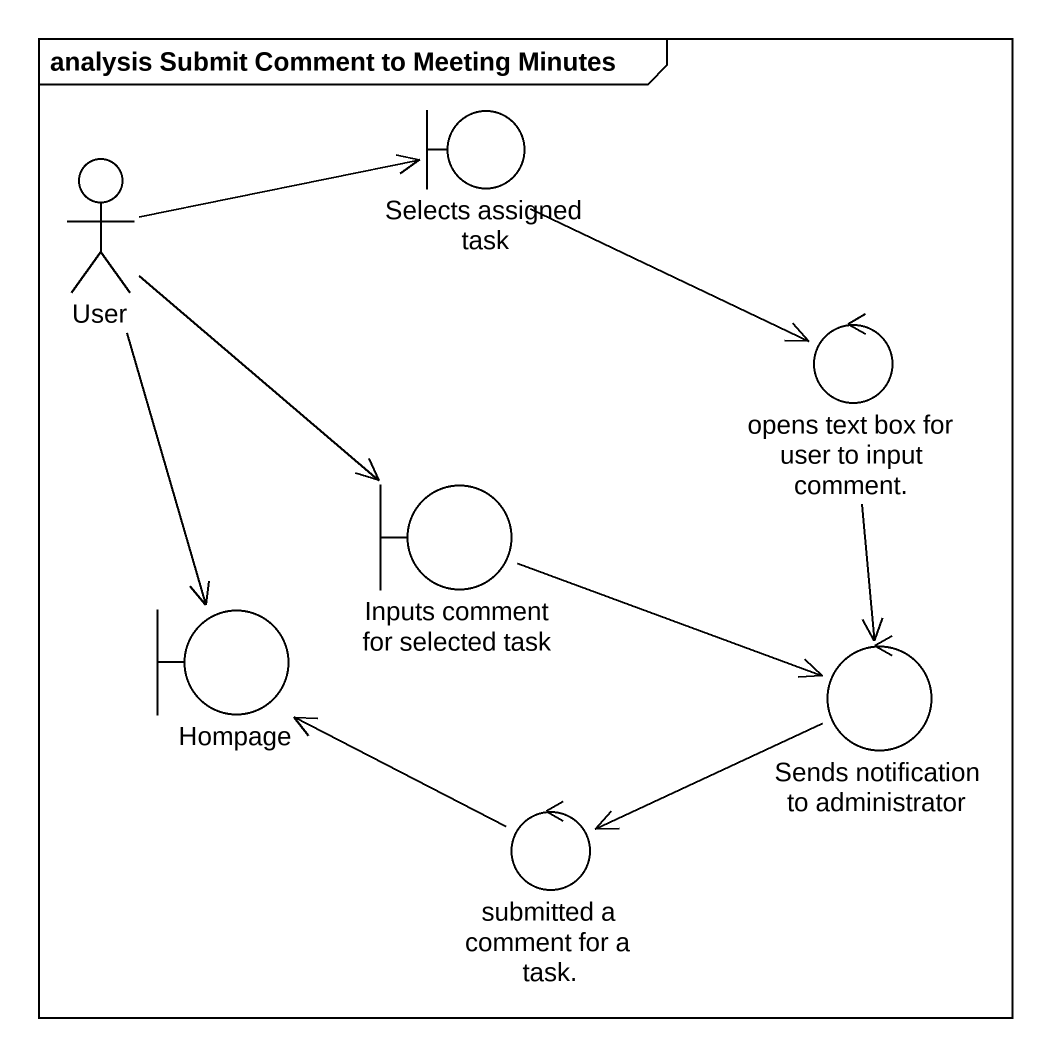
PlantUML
@startuml
mainframe analysis Submit Comment to Meeting Minutes
boundary "Selects assigned task" as Selects_assigned_task
actor User
control "opens text box for user to input comment." as opens_text_box_for_user_to
boundary "Inputs comment for selected task" as Inputs_comment_for_selected
boundary Hompage
control "Sends notification to administrator" as Sends_notification_to
control "submitted a comment for a task." as submitted_a_comment_for_a
Selects_assigned_task --> opens_text_box_for_user_to
User -right-> Selects_assigned_task
User --> Inputs_comment_for_selected
User --> Hompage
opens_text_box_for_user_to --> Sends_notification_to
Inputs_comment_for_selected -right-> Sends_notification_to
Sends_notification_to -left-> submitted_a_comment_for_a
submitted_a_comment_for_a -up-> Hompage
@enduml
